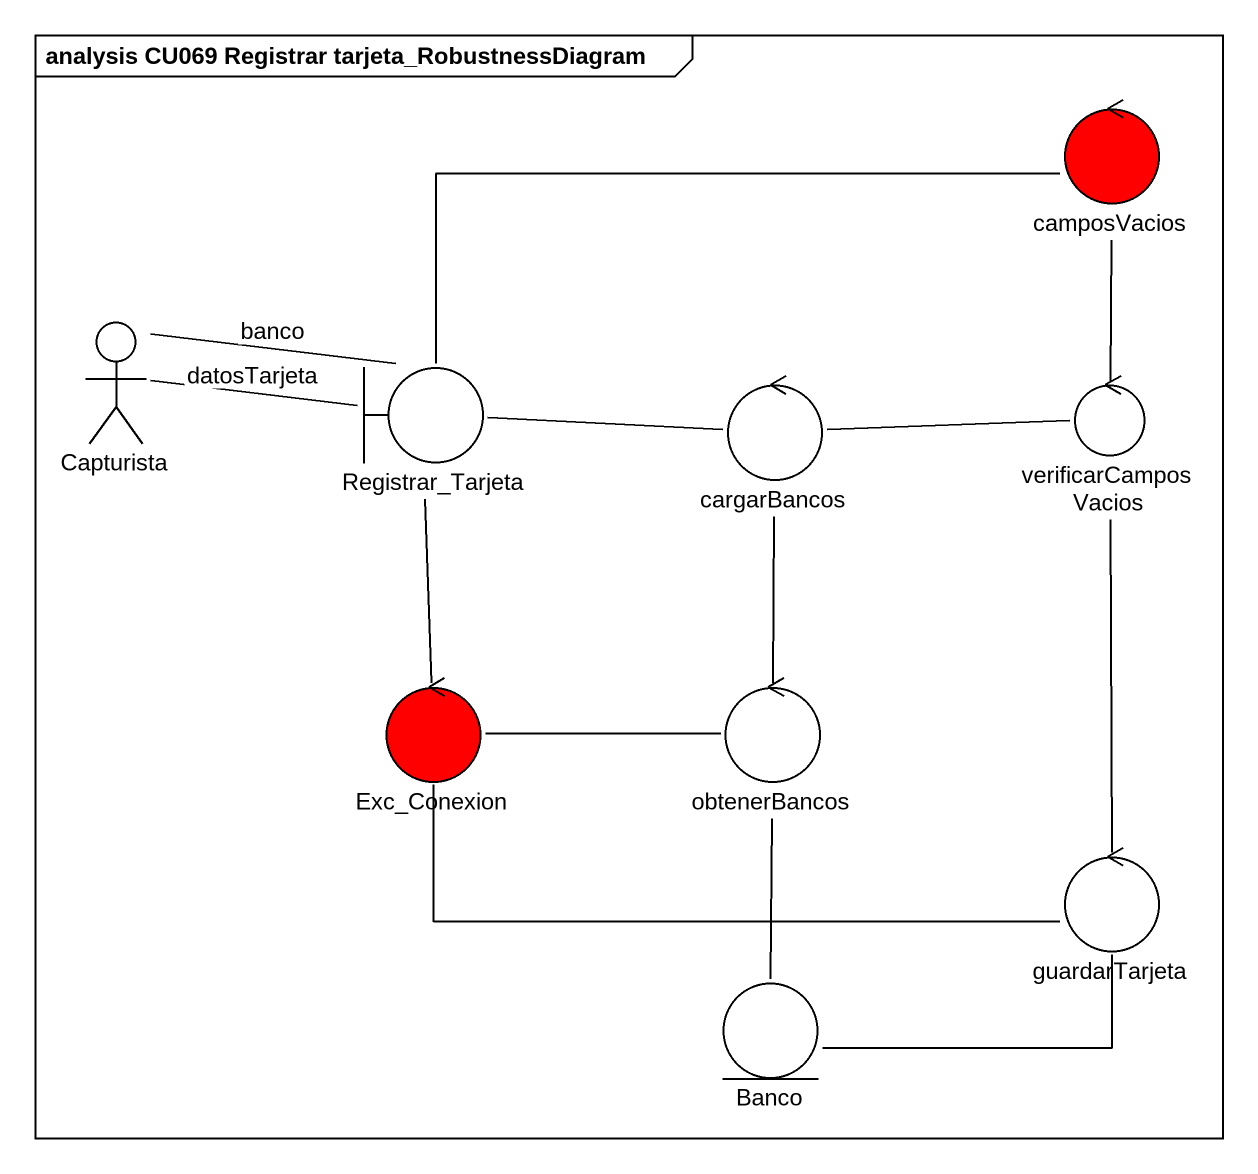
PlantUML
@startuml
mainframe analysis CU069 Registrar tarjeta_RobustnessDiagram
control camposVacios #FF0000
actor Capturista
boundary Registrar_Tarjeta
control cargarBancos
control verificarCamposVacios
control Exc_Conexion #FF0000
control obtenerBancos
control guardarTarjeta
entity Banco
camposVacios -left- Registrar_Tarjeta
camposVacios -- verificarCamposVacios
Capturista -right- Registrar_Tarjeta : banco
Capturista -right- Registrar_Tarjeta : datosTarjeta
Registrar_Tarjeta -right- cargarBancos
verificarCamposVacios -left- cargarBancos
verificarCamposVacios -- guardarTarjeta
Exc_Conexion -up- Registrar_Tarjeta
obtenerBancos -up- cargarBancos
obtenerBancos -left- Exc_Conexion
guardarTarjeta -left- Exc_Conexion
guardarTarjeta -left- Banco
Banco -up- obtenerBancos
@enduml
